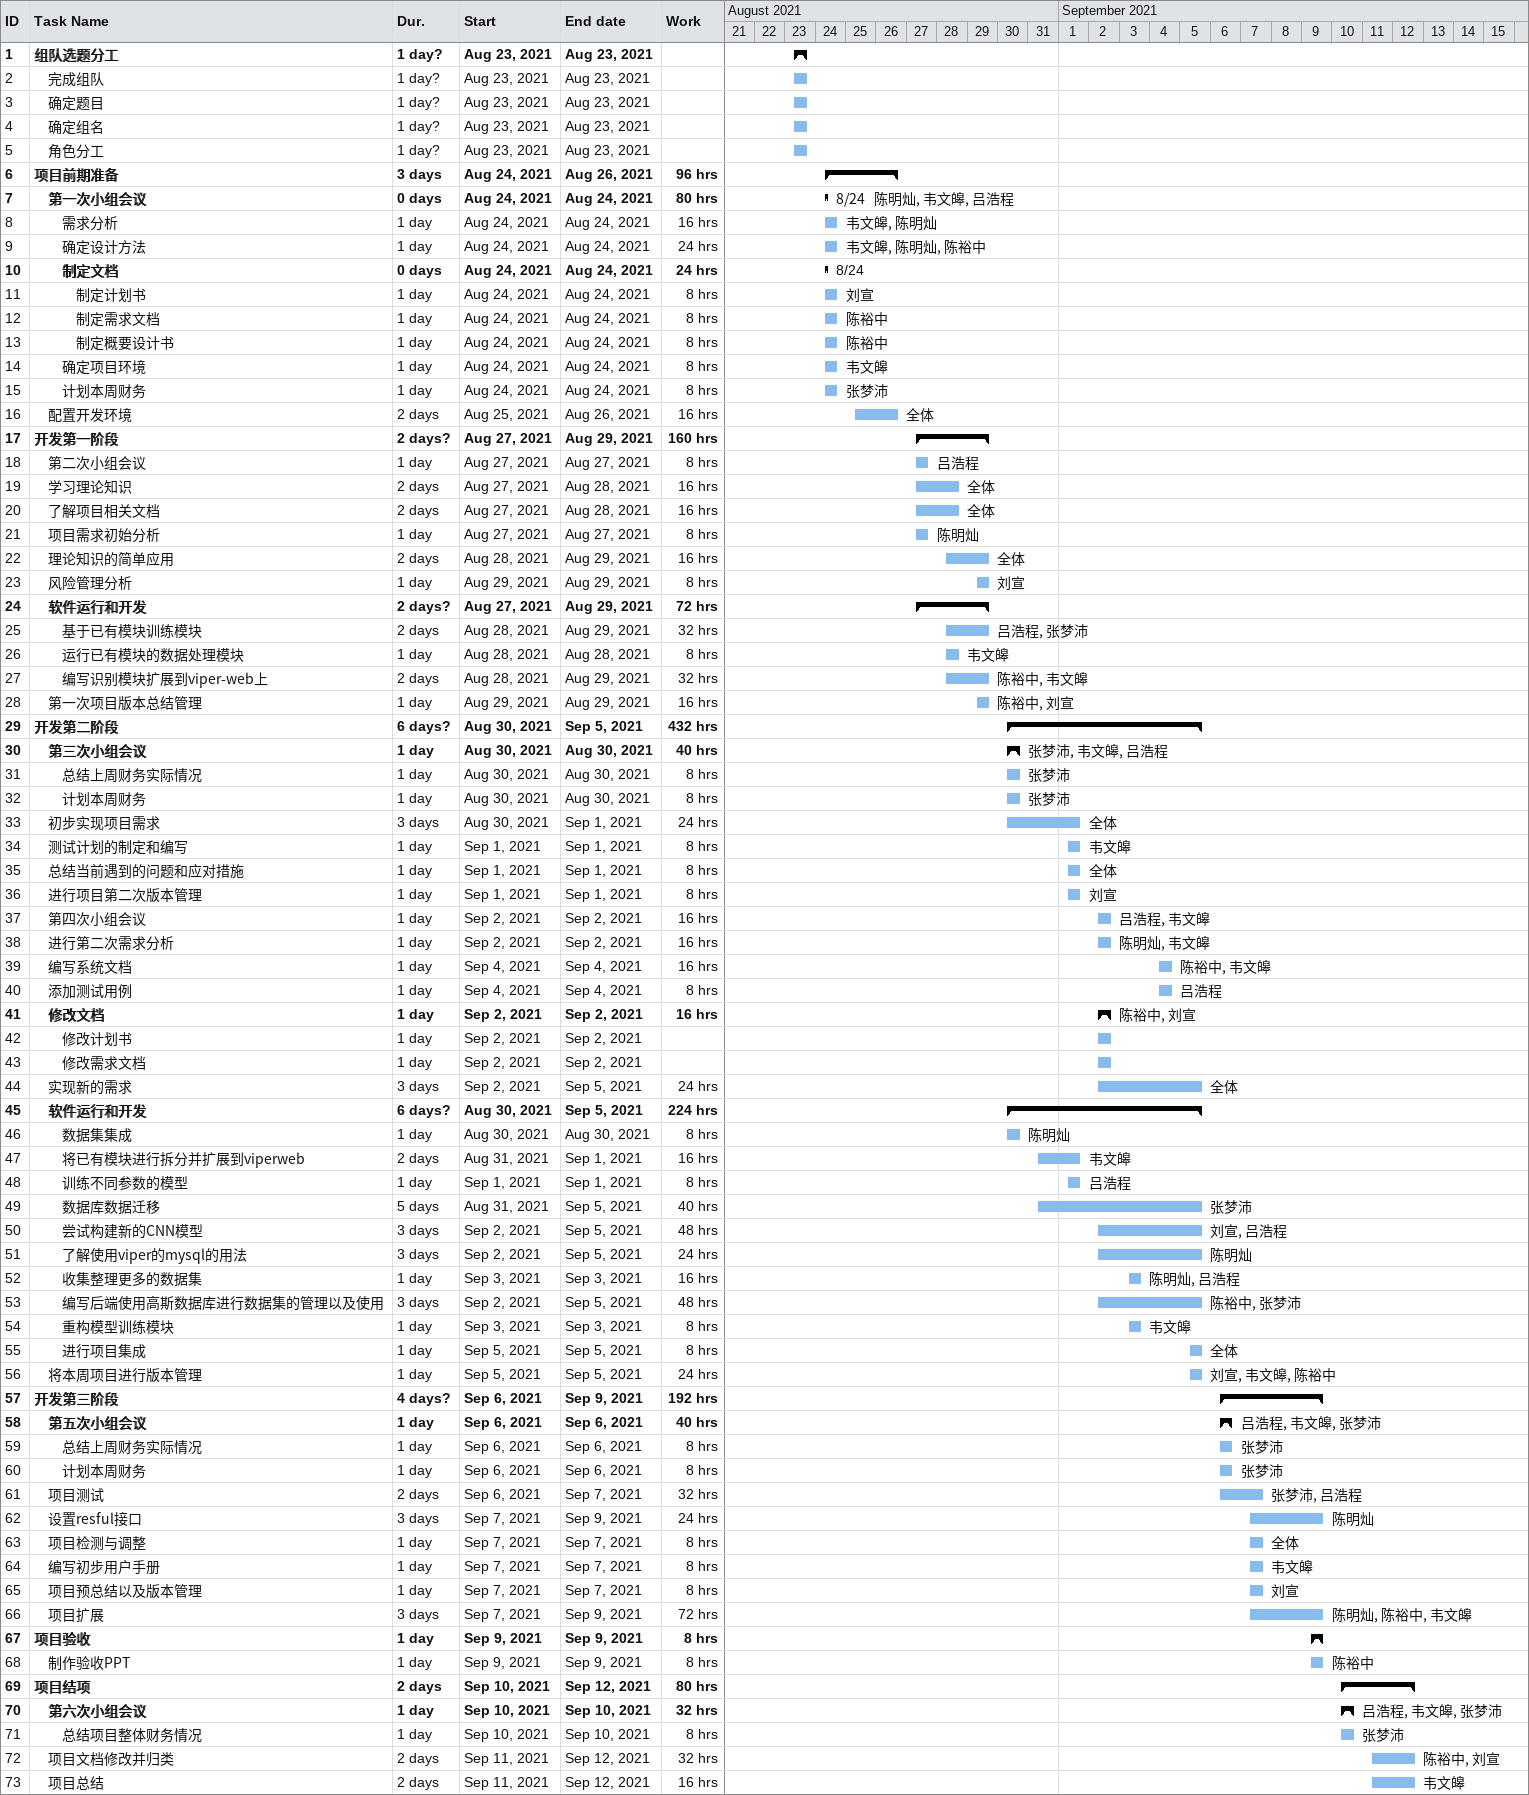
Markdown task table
| ID | Level | Task | Duration | Start | Finish | Resources | Work (h) |
|---|---|---|---|---|---|---|---|
| 1 | 1 | **组队选题分工** | 1d? | 2021-08-23 | 2021-08-23 |  |  |
| 2 | 2 | 完成组队 | 1d? | 2021-08-23 | 2021-08-23 |  |  |
| 3 | 2 | 确定题目 | 1d? | 2021-08-23 | 2021-08-23 |  |  |
| 4 | 2 | 确定组名 | 1d? | 2021-08-23 | 2021-08-23 |  |  |
| 5 | 2 | 角色分工 | 1d? | 2021-08-23 | 2021-08-23 |  |  |
| 6 | 1 | **项目前期准备** | 3d | 2021-08-24 | 2021-08-26 |  | 96 |
| 7 | 2 | **第一次小组会议** | 0d | 2021-08-24 | 2021-08-24 | 陈明灿, 韦文皞, 吕浩程 | 80 |
| 8 | 3 | 需求分析 | 1d | 2021-08-24 | 2021-08-24 | 韦文皞, 陈明灿 | 16 |
| 9 | 3 | 确定设计方法 | 1d | 2021-08-24 | 2021-08-24 | 韦文皞, 陈明灿, 陈裕中 | 24 |
| 10 | 3 | **制定文档** | 0d | 2021-08-24 | 2021-08-24 |  | 24 |
| 11 | 4 | 制定计划书 | 1d | 2021-08-24 | 2021-08-24 | 刘宣 | 8 |
| 12 | 4 | 制定需求文档 | 1d | 2021-08-24 | 2021-08-24 | 陈裕中 | 8 |
| 13 | 4 | 制定概要设计书 | 1d | 2021-08-24 | 2021-08-24 | 陈裕中 | 8 |
| 14 | 3 | 确定项目环境 | 1d | 2021-08-24 | 2021-08-24 | 韦文皞 | 8 |
| 15 | 3 | 计划本周财务 | 1d | 2021-08-24 | 2021-08-24 | 张梦沛 | 8 |
| 16 | 2 | 配置开发环境 | 2d | 2021-08-25 | 2021-08-26 | 全体 | 16 |
| 17 | 1 | **开发第一阶段** | 2d? | 2021-08-27 | 2021-08-29 |  | 160 |
| 18 | 2 | 第二次小组会议 | 1d | 2021-08-27 | 2021-08-27 | 吕浩程 | 8 |
| 19 | 2 | 学习理论知识 | 2d | 2021-08-27 | 2021-08-28 | 全体 | 16 |
| 20 | 2 | 了解项目相关文档 | 2d | 2021-08-27 | 2021-08-28 | 全体 | 16 |
| 21 | 2 | 项目需求初始分析 | 1d | 2021-08-27 | 2021-08-27 | 陈明灿 | 8 |
| 22 | 2 | 理论知识的简单应用 | 2d | 2021-08-28 | 2021-08-29 | 全体 | 16 |
| 23 | 2 | 风险管理分析 | 1d | 2021-08-29 | 2021-08-29 | 刘宣 | 8 |
| 24 | 2 | **软件运行和开发** | 2d? | 2021-08-27 | 2021-08-29 |  | 72 |
| 25 | 3 | 基于已有模块训练模块 | 2d | 2021-08-28 | 2021-08-29 | 吕浩程, 张梦沛 | 32 |
| 26 | 3 | 运行已有模块的数据处理模块 | 1d | 2021-08-28 | 2021-08-28 | 韦文皞 | 8 |
| 27 | 3 | 编写识别模块扩展到viper-web上 | 2d | 2021-08-28 | 2021-08-29 | 陈裕中, 韦文皞 | 32 |
| 28 | 2 | 第一次项目版本总结管理 | 1d | 2021-08-29 | 2021-08-29 | 陈裕中, 刘宣 | 16 |
| 29 | 1 | **开发第二阶段** | 6d? | 2021-08-30 | 2021-09-05 |  | 432 |
| 30 | 2 | **第三次小组会议** | 1d | 2021-08-30 | 2021-08-30 | 张梦沛, 韦文皞, 吕浩程 | 40 |
| 31 | 3 | 总结上周财务实际情况 | 1d | 2021-08-30 | 2021-08-30 | 张梦沛 | 8 |
| 32 | 3 | 计划本周财务 | 1d | 2021-08-30 | 2021-08-30 | 张梦沛 | 8 |
| 33 | 2 | 初步实现项目需求 | 3d | 2021-08-30 | 2021-09-01 | 全体 | 24 |
| 34 | 2 | 测试计划的制定和编写 | 1d | 2021-09-01 | 2021-09-01 | 韦文皞 | 8 |
| 35 | 2 | 总结当前遇到的问题和应对措施 | 1d | 2021-09-01 | 2021-09-01 | 全体 | 8 |
| 36 | 2 | 进行项目第二次版本管理 | 1d | 2021-09-01 | 2021-09-01 | 刘宣 | 8 |
| 37 | 2 | 第四次小组会议 | 1d | 2021-09-02 | 2021-09-02 | 吕浩程, 韦文皞 | 16 |
| 38 | 2 | 进行第二次需求分析 | 1d | 2021-09-02 | 2021-09-02 | 陈明灿, 韦文皞 | 16 |
| 39 | 2 | 编写系统文档 | 1d | 2021-09-04 | 2021-09-04 | 陈裕中, 韦文皞 | 16 |
| 40 | 2 | 添加测试用例 | 1d | 2021-09-04 | 2021-09-04 | 吕浩程 | 8 |
| 41 | 2 | **修改文档** | 1d | 2021-09-02 | 2021-09-02 | 陈裕中, 刘宣 | 16 |
| 42 | 3 | 修改计划书 | 1d | 2021-09-02 | 2021-09-02 |  |  |
| 43 | 3 | 修改需求文档 | 1d | 2021-09-02 | 2021-09-02 |  |  |
| 44 | 2 | 实现新的需求 | 3d | 2021-09-02 | 2021-09-05 | 全体 | 24 |
| 45 | 2 | **软件运行和开发** | 6d? | 2021-08-30 | 2021-09-05 |  | 224 |
| 46 | 3 | 数据集集成 | 1d | 2021-08-30 | 2021-08-30 | 陈明灿 | 8 |
| 47 | 3 | 将已有模块进行拆分并扩展到viperweb | 2d | 2021-08-31 | 2021-09-01 | 韦文皞 | 16 |
| 48 | 3 | 训练不同参数的模型 | 1d | 2021-09-01 | 2021-09-01 | 吕浩程 | 8 |
| 49 | 3 | 数据库数据迁移 | 5d | 2021-08-31 | 2021-09-05 | 张梦沛 | 40 |
| 50 | 3 | 尝试构建新的CNN模型 | 3d | 2021-09-02 | 2021-09-05 | 刘宣, 吕浩程 | 48 |
| 51 | 3 | 了解使用viper的mysql的用法 | 3d | 2021-09-02 | 2021-09-05 | 陈明灿 | 24 |
| 52 | 3 | 收集整理更多的数据集 | 1d | 2021-09-03 | 2021-09-03 | 陈明灿, 吕浩程 | 16 |
| 53 | 3 | 编写后端使用高斯数据库进行数据集的管理以及使用 | 3d | 2021-09-02 | 2021-09-05 | 陈裕中, 张梦沛 | 48 |
| 54 | 3 | 重构模型训练模块 | 1d | 2021-09-03 | 2021-09-03 | 韦文皞 | 8 |
| 55 | 3 | 进行项目集成 | 1d | 2021-09-05 | 2021-09-05 | 全体 | 8 |
| 56 | 2 | 将本周项目进行版本管理 | 1d | 2021-09-05 | 2021-09-05 | 刘宣, 韦文皞, 陈裕中 | 24 |
| 57 | 1 | **开发第三阶段** | 4d? | 2021-09-06 | 2021-09-09 |  | 192 |
| 58 | 2 | **第五次小组会议** | 1d | 2021-09-06 | 2021-09-06 | 吕浩程, 韦文皞, 张梦沛 | 40 |
| 59 | 3 | 总结上周财务实际情况 | 1d | 2021-09-06 | 2021-09-06 | 张梦沛 | 8 |
| 60 | 3 | 计划本周财务 | 1d | 2021-09-06 | 2021-09-06 | 张梦沛 | 8 |
| 61 | 2 | 项目测试 | 2d | 2021-09-06 | 2021-09-07 | 张梦沛, 吕浩程 | 32 |
| 62 | 2 | 设置resful接口 | 3d | 2021-09-07 | 2021-09-09 | 陈明灿 | 24 |
| 63 | 2 | 项目检测与调整 | 1d | 2021-09-07 | 2021-09-07 | 全体 | 8 |
| 64 | 2 | 编写初步用户手册 | 1d | 2021-09-07 | 2021-09-07 | 韦文皞 | 8 |
| 65 | 2 | 项目预总结以及版本管理 | 1d | 2021-09-07 | 2021-09-07 | 刘宣 | 8 |
| 66 | 2 | 项目扩展 | 3d | 2021-09-07 | 2021-09-09 | 陈明灿, 陈裕中, 韦文皞 | 72 |
| 67 | 1 | **项目验收** | 1d | 2021-09-09 | 2021-09-09 |  | 8 |
| 68 | 2 | 制作验收PPT | 1d | 2021-09-09 | 2021-09-09 | 陈裕中 | 8 |
| 69 | 1 | **项目结项** | 2d | 2021-09-10 | 2021-09-12 |  | 80 |
| 70 | 2 | **第六次小组会议** | 1d | 2021-09-10 | 2021-09-10 | 吕浩程, 韦文皞, 张梦沛 | 32 |
| 71 | 3 | 总结项目整体财务情况 | 1d | 2021-09-10 | 2021-09-10 | 张梦沛 | 8 |
| 72 | 2 | 项目文档修改并归类 | 2d | 2021-09-11 | 2021-09-12 | 陈裕中, 刘宣 | 32 |
| 73 | 2 | 项目总结 | 2d | 2021-09-11 | 2021-09-12 | 韦文皞 | 16 |
